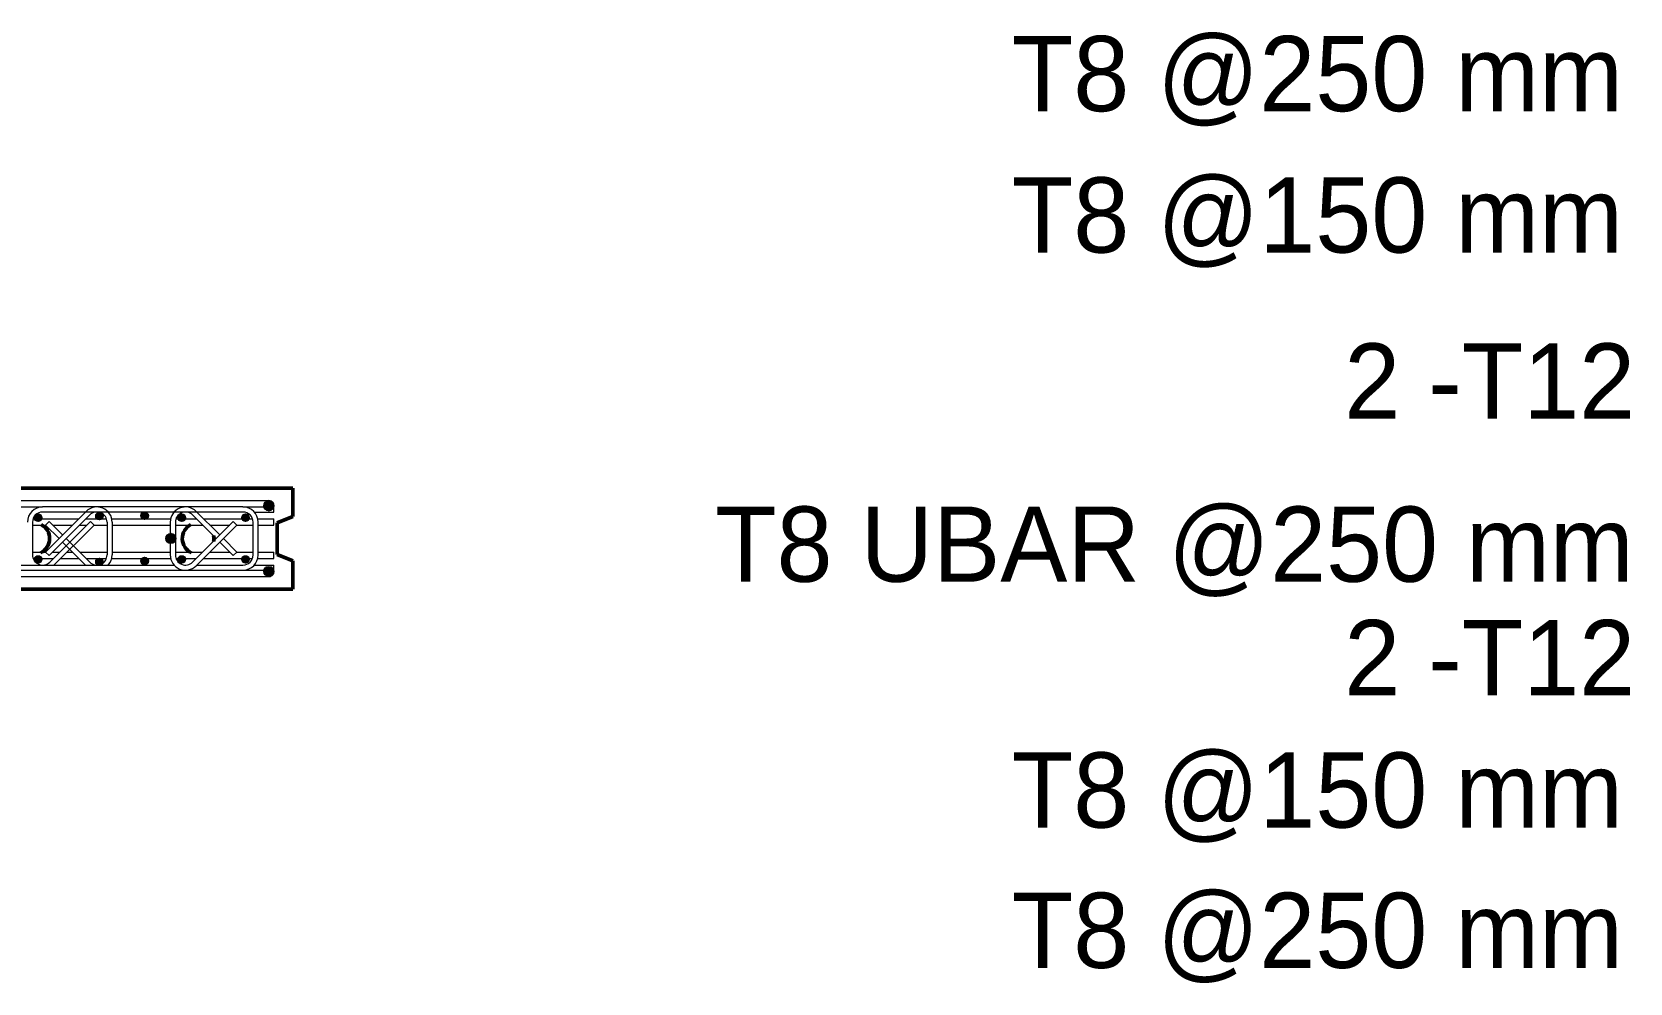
# Model space of a CAD drawing. Header units: millimetres. Extents: x 65464 to 98797, y 2255 to 31386.
# Drawn here: x 86299 to 88828, y 29667 to 31172 of the extents above; entities that cross this region are included whole.
import ezdxf

# ---------------------------------------------------------------- set-up
doc = ezdxf.new("R2010")
doc.units = ezdxf.units.MM
for name, color, linetype, lineweight in [('A-WALL', 113, 'Continuous', 25), ('S-RBAR', 171, 'Continuous', 18), ('S-RBAR-IDEN', 171, 'Continuous', 9)]:
    doc.layers.add(name, color=color, linetype=linetype, lineweight=lineweight)
doc.styles.add('Nirmala UI', font='Nirmala.ttf', dxfattribs={"height": 119.0625})

msp = doc.modelspace()

# ---------------------------------------------------------------- hatches: boundary and pattern name
at = {"layer": 'S-RBAR'}
h = msp.add_hatch(color=256, dxfattribs=at)
edge = h.paths.add_edge_path()
edge.add_arc((86673.99771, 30422.39395), 8, 0, 360)
for points in [[(86673.99771, 30414.39395), (86681.60617, 30419.92181), (86678.7, 30428.86608), (86669.29543, 30428.86608), (86666.38926, 30419.92181), (86669.15329, 30417.91362)], [(86308.92665, 30397.46501), (86314.92665, 30403.46501), (86308.92665, 30409.46501), (86302.92665, 30403.46501)], [(86405.94441, 30399.96501), (86411.94441, 30405.96501), (86405.94441, 30411.96501), (86399.94441, 30405.96501)], [(86477.33718, 30400.59001), (86483.33718, 30406.59001), (86477.33718, 30412.59001), (86471.33718, 30406.59001)], [(86536.22995, 30397.46501), (86542.22995, 30403.46501), (86536.22995, 30409.46501), (86530.22995, 30403.46501)], [(86636.99771, 30397.46501), (86642.99771, 30403.46501), (86636.99771, 30409.46501), (86630.99771, 30403.46501)], [(86514.29543, 30363.92181), (86523.7, 30363.92181), (86526.60617, 30372.86608), (86518.99771, 30378.39395), (86511.38926, 30372.86608)], [(86308.92665, 30331.32288), (86314.92665, 30337.32288), (86308.92665, 30343.32288), (86302.92665, 30337.32288)], [(86536.22995, 30331.32288), (86542.22995, 30337.32288), (86536.22995, 30343.32288), (86530.22995, 30337.32288)], [(86636.99771, 30331.32288), (86642.99771, 30337.32288), (86636.99771, 30343.32288), (86630.99771, 30337.32288)], [(86405.94441, 30327.57288), (86411.94441, 30333.57288), (86405.94441, 30339.57288), (86399.94441, 30333.57288)], [(86477.32995, 30328.82288), (86483.32995, 30334.82288), (86477.32995, 30340.82288), (86471.32995, 30334.82288)], [(86673.99771, 30310.39395), (86681.60617, 30315.92181), (86678.7, 30324.86608), (86669.29543, 30324.86608), (86666.38926, 30315.92181)]]:
    msp.add_hatch(color=256, dxfattribs=at).paths.add_polyline_path(points)
h = msp.add_hatch(color=256, dxfattribs=at)
edge = h.paths.add_edge_path()
edge.add_arc((86308.92665, 30403.46501), 6, 0, 360)
h = msp.add_hatch(color=256, dxfattribs=at)
edge = h.paths.add_edge_path()
edge.add_arc((86405.94441, 30405.96501), 6, 0, 360)
h = msp.add_hatch(color=256, dxfattribs=at)
edge = h.paths.add_edge_path()
edge.add_arc((86477.33718, 30406.59001), 6, 0, 360)
h = msp.add_hatch(color=256, dxfattribs=at)
edge = h.paths.add_edge_path()
edge.add_arc((86536.22995, 30403.46501), 6, 0, 360)
h = msp.add_hatch(color=256, dxfattribs=at)
edge = h.paths.add_edge_path()
edge.add_arc((86636.99771, 30403.46501), 6, 0, 360)
h = msp.add_hatch(color=256, dxfattribs=at)
edge = h.paths.add_edge_path()
edge.add_arc((86518.99771, 30370.39395), 8, 0, 360)
h = msp.add_hatch(color=256, dxfattribs=at)
edge = h.paths.add_edge_path()
edge.add_arc((86308.92665, 30337.32288), 6, 0, 360)
h = msp.add_hatch(color=256, dxfattribs=at)
edge = h.paths.add_edge_path()
edge.add_arc((86536.22995, 30337.32288), 6, 0, 360)
h = msp.add_hatch(color=256, dxfattribs=at)
edge = h.paths.add_edge_path()
edge.add_arc((86636.99771, 30337.32288), 6, 0, 360)
h = msp.add_hatch(color=256, dxfattribs=at)
edge = h.paths.add_edge_path()
edge.add_arc((86405.94441, 30333.57288), 6, 0, 360)
h = msp.add_hatch(color=256, dxfattribs=at)
edge = h.paths.add_edge_path()
edge.add_arc((86477.32995, 30334.82288), 6, 0, 360)
h = msp.add_hatch(color=256, dxfattribs=at)
edge = h.paths.add_edge_path()
edge.add_arc((86673.99771, 30318.39395), 8, 0, 360)

# ---------------------------------------------------------------- linework, layer by layer
at = {"layer": 'A-WALL', "lineweight": 50}
for p, q in [((86711.99771, 30450.39395), (82951.99771, 30450.39395)), ((86711.99771, 30405.39395), (86711.99771, 30450.39395)), ((86686.99771, 30395.39395), (86711.99771, 30405.39395)), ((86686.99771, 30345.39395), (86686.99771, 30395.39395)), ((86711.99771, 30335.39395), (86686.99771, 30345.39395)), ((86711.99771, 30290.39395), (86711.99771, 30335.39395)), ((84506.99771, 30290.39395), (86711.99771, 30290.39395))]:
    msp.add_line(p, q, dxfattribs=at)
for centre, start, end in [((86301.99771, 30370.39395), 294.87577254, 62.42117443), ((86561.99771, 30370.39395), 117.57882557, 245.12422746), ((86561.99771, 30370.39395), 348.69731112, 11.30268888)]:
    msp.add_arc(centre, 25, start, end, dxfattribs=at)
at = {"layer": 'S-RBAR'}
for p, q in [((83029.99771, 30430.39395), (86633.99771, 30430.39395)), ((83286.99771, 30420.39395), (86315.99771, 30420.39395)), ((86632.99771, 30420.39395), (86315.99771, 30420.39395)), ((86632.99771, 30420.39395), (86681.99771, 30420.39395)), ((86633.99771, 30430.39395), (86673.99771, 30430.39395)), ((86669.29543, 30428.86608), (86666.38926, 30419.92181)), ((86666.38926, 30419.92181), (86669.15329, 30417.91362)), ((86669.15329, 30417.91362), (86673.99771, 30414.39395)), ((86678.7, 30428.86608), (86669.29543, 30428.86608)), ((86673.99771, 30414.39395), (86681.60617, 30419.92181)), ((86681.60617, 30419.92181), (86678.7, 30428.86608)), ((86681.99771, 30412.39395), (86681.99771, 30420.39395)), ((86299.99771, 30396.39395), (86299.99771, 30344.39395)), ((86301.04045, 30401.73625), (86373.39889, 30401.73625)), ((86308.92665, 30409.46501), (86302.92665, 30403.46501)), ((86302.92665, 30403.46501), (86308.92665, 30397.46501)), ((86314.92665, 30403.46501), (86308.92665, 30409.46501)), ((86308.92665, 30397.46501), (86314.92665, 30403.46501)), ((86632.99771, 30412.39395), (86315.99771, 30412.39395)), ((86320.68043, 30349.01779), (86385.02715, 30413.36451)), ((86326.33729, 30397.42696), (86320.68043, 30391.7701)), ((86326.33729, 30343.36094), (86390.68401, 30407.70766)), ((86347.71344, 30376.0508), (86326.33729, 30397.42696)), ((86327.31142, 30333.08024), (86391.65814, 30397.42696)), ((86384.7126, 30401.73625), (86416.95498, 30401.73625)), ((86397.31499, 30391.7701), (86391.65814, 30397.42696)), ((86405.94441, 30411.96501), (86399.94441, 30405.96501)), ((86399.94441, 30405.96501), (86405.94441, 30399.96501)), ((86411.94441, 30405.96501), (86405.94441, 30411.96501)), ((86405.94441, 30399.96501), (86411.94441, 30405.96501)), ((86417.99771, 30396.39395), (86417.99771, 30344.39395)), ((86425.29439, 30401.73625), (86518.70104, 30401.73625)), ((86425.99771, 30396.39395), (86425.99771, 30344.39395)), ((86477.33718, 30412.59001), (86471.33718, 30406.59001)), ((86471.33718, 30406.59001), (86477.33718, 30400.59001)), ((86483.33718, 30406.59001), (86477.33718, 30412.59001)), ((86477.33718, 30400.59001), (86483.33718, 30406.59001)), ((86517.99771, 30396.39395), (86517.99771, 30344.39395)), ((86525.99771, 30396.39395), (86525.99771, 30344.39395)), ((86527.04045, 30401.73625), (86559.28283, 30401.73625)), ((86536.22995, 30409.46501), (86530.22995, 30403.46501)), ((86530.22995, 30403.46501), (86536.22995, 30397.46501)), ((86542.22995, 30403.46501), (86536.22995, 30409.46501)), ((86536.22995, 30397.46501), (86542.22995, 30403.46501)), ((86590.62513, 30370.39395), (86553.31142, 30407.70766)), ((86553.31142, 30333.08024), (86617.65814, 30397.42696)), ((86596.28199, 30376.0508), (86558.96828, 30413.36451)), ((86570.59654, 30401.73625), (86647.95498, 30401.73625)), ((86623.31499, 30391.7701), (86617.65814, 30397.42696)), ((86636.99771, 30409.46501), (86630.99771, 30403.46501)), ((86630.99771, 30403.46501), (86636.99771, 30397.46501)), ((86642.99771, 30403.46501), (86636.99771, 30409.46501)), ((86636.99771, 30397.46501), (86642.99771, 30403.46501)), ((86648.99771, 30344.39395), (86648.99771, 30396.39395)), ((86650.71302, 30412.39395), (86681.99771, 30412.39395)), ((86656.29439, 30401.73625), (86681.99771, 30401.73625)), ((86656.99771, 30344.39395), (86656.99771, 30396.39395)), ((86681.99771, 30391.73625), (86681.99771, 30401.73625)), ((86299.99771, 30391.73625), (86320.68043, 30391.73625)), ((86342.05659, 30370.39395), (86320.68043, 30391.7701)), ((86332.028, 30391.73625), (86363.39889, 30391.73625)), ((86333.93884, 30328.39395), (86397.31499, 30391.7701)), ((86390.68401, 30333.08024), (86353.3703, 30370.39395)), ((86374.7126, 30391.73625), (86385.96743, 30391.73625)), ((86397.31499, 30391.73625), (86417.99771, 30391.73625)), ((86425.99771, 30391.73625), (86517.99771, 30391.73625)), ((86518.99771, 30378.39395), (86511.38926, 30372.86608)), ((86511.38926, 30372.86608), (86514.29543, 30363.92181)), ((86526.60617, 30372.86608), (86518.99771, 30378.39395)), ((86523.7, 30363.92181), (86526.60617, 30372.86608)), ((86525.99771, 30391.73625), (86569.28283, 30391.73625)), ((86558.96828, 30327.42338), (86623.31499, 30391.7701)), ((86580.59654, 30391.73625), (86611.96743, 30391.73625)), ((86623.31499, 30349.01779), (86601.93884, 30370.39395)), ((86623.31499, 30391.73625), (86648.99771, 30391.73625)), ((86656.99771, 30391.73625), (86681.99771, 30391.73625)), ((86299.99771, 30348.69315), (86321.00508, 30348.69315)), ((86308.92665, 30343.32288), (86302.92665, 30337.32288)), ((86314.92665, 30337.32288), (86308.92665, 30343.32288)), ((86326.33729, 30343.36094), (86320.68043, 30349.01779)), ((86331.6695, 30348.69315), (86342.92433, 30348.69315)), ((86384.05659, 30328.39395), (86347.71344, 30364.73709)), ((86354.23804, 30348.69315), (86363.75739, 30348.69315)), ((86375.0711, 30348.69315), (86417.99771, 30348.69315)), ((86425.99771, 30348.69315), (86517.99771, 30348.69315)), ((86514.29543, 30363.92181), (86523.7, 30363.92181)), ((86525.99771, 30348.69315), (86568.92433, 30348.69315)), ((86536.22995, 30343.32288), (86530.22995, 30337.32288)), ((86542.22995, 30337.32288), (86536.22995, 30343.32288)), ((86580.23804, 30348.69315), (86612.32593, 30348.69315)), ((86617.65814, 30343.36094), (86596.28199, 30364.73709)), ((86623.31499, 30349.01779), (86617.65814, 30343.36094)), ((86622.99035, 30348.69315), (86648.99771, 30348.69315)), ((86636.99771, 30343.32288), (86630.99771, 30337.32288)), ((86642.99771, 30337.32288), (86636.99771, 30343.32288)), ((86656.99771, 30348.69315), (86681.99771, 30348.69315)), ((86681.99771, 30338.69315), (86681.99771, 30348.69315)), ((86181.99771, 30328.39395), (86524.05793, 30328.39395)), ((86181.99771, 30320.39395), (86632.99771, 30320.39395)), ((86301.18895, 30338.69315), (86332.92433, 30338.69315)), ((86302.92665, 30337.32288), (86308.92665, 30331.32288)), ((86308.92665, 30331.32288), (86314.92665, 30337.32288)), ((86344.23804, 30338.69315), (86373.75739, 30338.69315)), ((86385.0711, 30338.69315), (86416.80648, 30338.69315)), ((86405.94441, 30339.57288), (86399.94441, 30333.57288)), ((86399.94441, 30333.57288), (86405.94441, 30327.57288)), ((86411.94441, 30333.57288), (86405.94441, 30339.57288)), ((86405.94441, 30327.57288), (86411.94441, 30333.57288)), ((86425.24719, 30338.69315), (86518.74824, 30338.69315)), ((86477.32995, 30340.82288), (86471.32995, 30334.82288)), ((86471.32995, 30334.82288), (86477.32995, 30328.82288)), ((86483.32995, 30334.82288), (86477.32995, 30340.82288)), ((86477.32995, 30328.82288), (86483.32995, 30334.82288)), ((86527.18895, 30338.69315), (86558.92433, 30338.69315)), ((86530.22995, 30337.32288), (86536.22995, 30331.32288)), ((86536.22995, 30331.32288), (86542.22995, 30337.32288)), ((86559.93884, 30328.39395), (86632.99771, 30328.39395)), ((86570.23804, 30338.69315), (86647.80648, 30338.69315)), ((86630.99771, 30337.32288), (86636.99771, 30331.32288)), ((86632.99771, 30320.39395), (86681.99771, 30320.39395)), ((86636.99771, 30331.32288), (86642.99771, 30337.32288)), ((86650.71302, 30328.39395), (86681.99771, 30328.39395)), ((86656.24719, 30338.69315), (86681.99771, 30338.69315)), ((86669.29543, 30324.86608), (86666.38926, 30315.92181)), ((86678.7, 30324.86608), (86669.29543, 30324.86608)), ((86681.60617, 30315.92181), (86678.7, 30324.86608)), ((86681.99771, 30320.39395), (86681.99771, 30328.39395)), ((83029.99771, 30310.39395), (86633.99771, 30310.39395)), ((86633.99771, 30310.39395), (86673.99771, 30310.39395)), ((86666.38926, 30315.92181), (86673.99771, 30310.39395)), ((86673.99771, 30310.39395), (86681.60617, 30315.92181))]:
    msp.add_line(p, q, dxfattribs=at)
for centre, radius in [((86673.99771, 30422.39395), 8), ((86308.92665, 30403.46501), 6), ((86405.94441, 30405.96501), 6), ((86477.33718, 30406.59001), 6), ((86536.22995, 30403.46501), 6), ((86636.99771, 30403.46501), 6), ((86518.99771, 30370.39395), 8), ((86308.92665, 30337.32288), 6), ((86536.22995, 30337.32288), 6), ((86636.99771, 30337.32288), 6), ((86405.94441, 30333.57288), 6), ((86477.32995, 30334.82288), 6), ((86673.99771, 30318.39395), 8)]:
    msp.add_circle(centre, radius, dxfattribs=at)
for centre, radius, start, end in [((86315.99771, 30396.39395), 24, 90, 180), ((86401.99771, 30396.39395), 24, 0, 135), ((86541.99771, 30396.39395), 24, 45, 180), ((86632.99771, 30396.39395), 24, 0, 90), ((86673.99771, 30422.39395), 8, 345.51111261, 90), ((86315.99771, 30396.39395), 16, 90, 180), ((86401.99771, 30396.39395), 16, 0, 135), ((86541.99771, 30396.39395), 16, 45, 180), ((86632.99771, 30396.39395), 16, 360, 90), ((86315.99771, 30344.39395), 16, 180, 315), ((86401.99771, 30344.39395), 16, 225, 360), ((86401.99771, 30344.39395), 24, 317.92893219, 360), ((86541.99771, 30344.39395), 24, 180, 315), ((86541.99771, 30344.39395), 16, 180, 315), ((86632.99771, 30344.39395), 16, 270, 0), ((86632.99771, 30344.39395), 24, 270, 360), ((86673.99771, 30318.39395), 8, 270, 14.48888739)]:
    msp.add_arc(centre, radius, start, end, dxfattribs=at)

# ---------------------------------------------------------------- texts
at = {"layer": 'S-RBAR-IDEN', "char_height": 119.0625, "attachment_point": 1, "style": 'Nirmala UI'}
for s, insert, width in [('T8 @250 mm', (87849.4974, 31165.75597), 1218.565), ('T8 @150 mm', (87849.4974, 30942.00819), 1218.565), ('2 -T12', (88375.4974, 30679.26431), 581.2234375), ('T8 UBAR @250 mm', (87379.9974, 30421.09897), 1787.763125), ('2 -T12', (88375.4974, 30241.54086), 581.2234375), ('T8 @150 mm', (87849.4974, 30031.99501), 1218.565), ('T8 @250 mm', (87849.4974, 29809.98032), 1218.565)]:
    msp.add_mtext(s, dxfattribs=dict(at, insert=insert, width=width))

doc.saveas('drawing.dxf')
